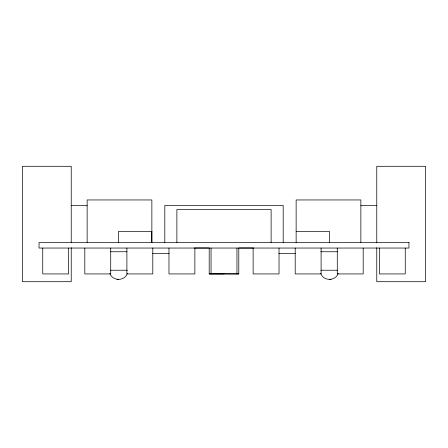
<?xml version="1.0" encoding="UTF-8"?>
<svg xmlns="http://www.w3.org/2000/svg" width="448" height="448" viewBox="0 0 448 448"><rect width="100%" height="100%" fill="white"/><g stroke="black" fill="none" stroke-linecap="round" stroke-linejoin="round"><path stroke-width="0.67" d="M223.994 273.834L209.199 273.834L238.795 273.89L238.795 247.996L253.495 247.996M127.338 273.403C124.813 281.316 112.426 281.316 109.894 273.403M338.19 273.403C335.658 281.316 323.271 281.316 320.74 273.403M329.465 279.418L331.078 279.345M71.182 205.503L87.136 205.503M360.864 205.503L376.818 205.503M151.866 231.398L118.518 231.398L118.518 242.497M296.134 231.398L329.426 231.398L329.426 242.497M194.505 247.99L209.205 247.99L209.199 273.935L238.79 273.941M110.438 251.742L126.902 251.742M320.818 251.742L337.747 251.742M152.275 253.59L169.064 253.59M278.936 253.59L295.389 253.59M110.303 270.239L127.31 270.239M320.947 270.239L337.518 270.239M117.006 279.345L118.619 279.418M405.255 248.046L405.255 273.935L379.361 273.935L379.361 248.046M376.774 242.838L376.774 166.292L425.6 166.292L425.6 281.708L376.774 281.708L376.774 247.705M363.177 248.046L363.177 273.935L337.282 273.935L337.282 248.046M360.864 242.497L360.864 199.954L296.134 199.954L296.134 242.497M321.098 248.046L321.098 273.935L295.21 273.935L295.21 248.046M283.186 242.497L283.186 205.503L164.814 205.503L164.814 242.497M279.026 248.046L279.026 273.935L253.131 273.935L253.131 248.046M271.124 242.497L271.124 209.574L176.876 209.574L176.876 242.497M236.947 248.046L236.947 273.935M211.053 248.046L211.053 273.935M194.869 248.046L194.869 273.935L168.974 273.935L168.974 248.046M152.79 248.046L152.79 273.935L126.902 273.935L126.902 248.046M151.866 242.497L151.866 199.954L87.136 199.954L87.136 242.497M151.81 231.398L151.81 242.497M110.718 248.046L110.718 273.935L84.823 273.935L84.823 248.046M71.226 242.581L71.226 166.292L22.4 166.292L22.4 281.708L71.226 281.708L71.226 247.705M68.639 248.046L68.639 273.935L42.745 273.935L42.745 248.046M408.957 242.497L39.043 242.497L39.043 248.046L408.957 248.046L408.957 242.497"/></g></svg>
